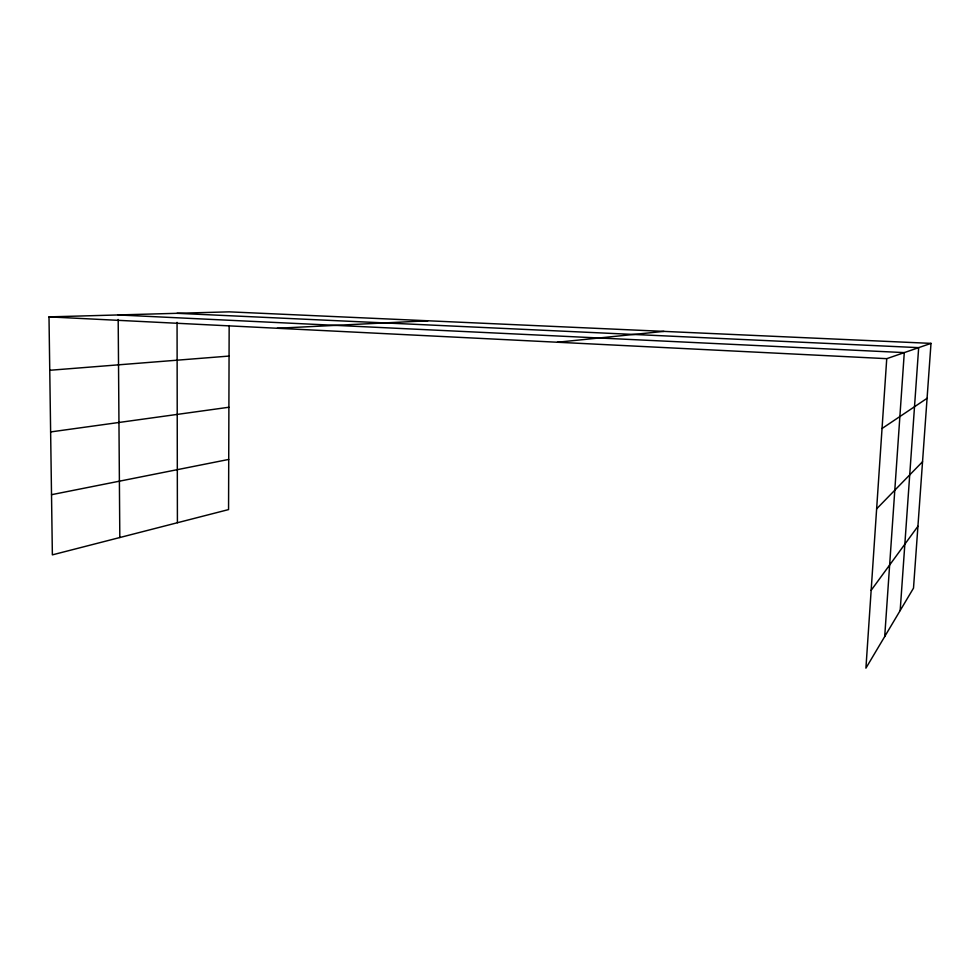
<?xml version="1.0" encoding="UTF-8"?>
<svg xmlns="http://www.w3.org/2000/svg" width="980" height="980" viewBox="0 0 980 980"><rect width="100%" height="100%" fill="white"/><g stroke="black" fill="none" stroke-linecap="round" stroke-linejoin="round"><path stroke-width="1.47" d="M229.161 325.568L228.561 509.588L52.369 554.864L49 316.883L229.21 311.848L931 343.38L913.507 588.123L865.916 668.152L886.741 358.668L931 343.38M884.707 636.559L904.283 352.604L118.151 314.948M900.179 610.54L918.664 347.643L177.037 313.306M871.147 590.327L917.929 526.272M876.635 508.853L922.535 461.739M882.037 428.505L927.068 398.321M51.524 494.692L228.72 459.436M50.629 431.935L228.891 407.251M557.399 342.24L663.926 331.375M49.76 370.281L229.063 356.071M277.242 328.263L427.88 320.766M49 316.883L886.741 358.668M118.188 319.48L119.817 537.53M177.061 322.371L177.405 522.732"/></g></svg>
